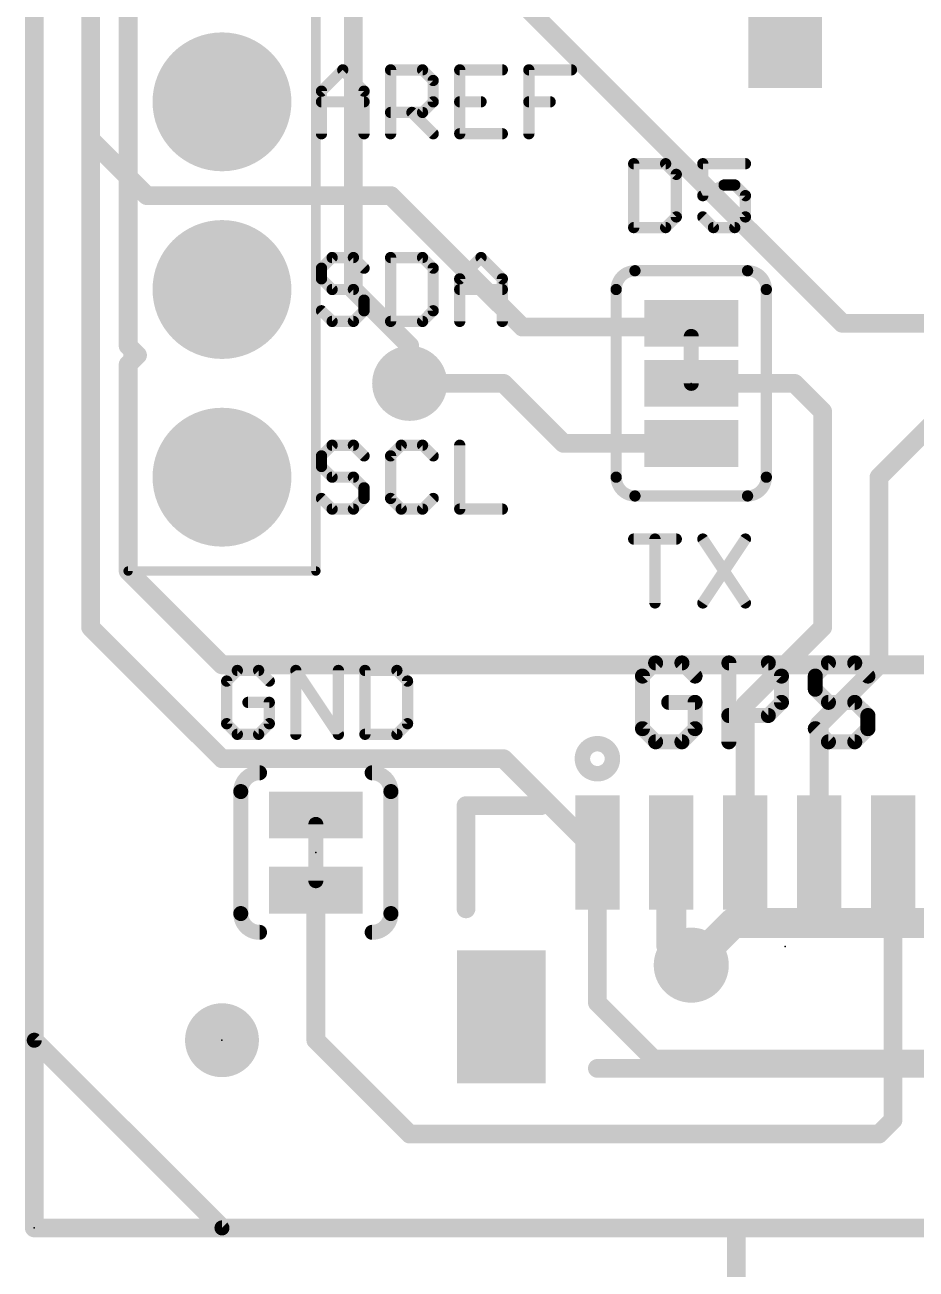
# Model space of a CAD drawing. Extents: x -28 to 79, y -27 to 67.
# Drawn here: x -0.13 to 11.93, y -0.56 to 16.28 of the extents above; entities that cross this region are included whole.
import ezdxf

# ---------------------------------------------------------------- set-up
doc = ezdxf.new("R2010")
doc.units = 0
for name, color, linetype in [('1', 12, 'CONTINUOUS'), ('16', 132, 'CONTINUOUS'), ('17', 110, 'CONTINUOUS'), ('18', 110, 'CONTINUOUS'), ('20', 53, 'CONTINUOUS'), ('21', 41, 'CONTINUOUS'), ('23', 53, 'CONTINUOUS'), ('51', 53, 'CONTINUOUS')]:
    doc.layers.add(name, color=color, linetype=linetype)

# ---------------------------------------------------------------- blocks, each defined once
blk = doc.blocks.new('RECT')
blk.add_solid([(-0.5, -0.5), (0.5, -0.5), (-0.5, 0.5), (0.5, 0.5)])
blk = doc.blocks.new('PIE')
at = {"const_width": 0.5}
blk.add_lwpolyline([(0, -0.25, 1), (0, 0.25, 1), (0, -0.25)], format="xyb", dxfattribs=at)
blk = doc.blocks.new('ROUNDP')
at = {"const_width": 0.5}
blk.add_lwpolyline([(0, -0.25, 1), (0, 0.25, 1), (0, -0.25)], format="xyb", dxfattribs=at)
blk = doc.blocks.new('ROUNDV')
at = {"const_width": 0.5}
blk.add_lwpolyline([(0, -0.25, 1), (0, 0.25, 1), (0, -0.25)], format="xyb", dxfattribs=at)

msp = doc.modelspace()

# ---------------------------------------------------------------- linework, layer by layer
at = {"layer": '1'}
for points, const_width in [([(0, 0), (0, 59.69)], 0.254), ([(0.762, 14.732), (0.762, 40.132)], 0.254), ([(6.6675, 16.51), (10.9347, 12.2428)], 0.254), ([(0.762, 14.732), (1.524, 13.97)], 0.254), ([(1.524, 13.97), (4.826, 13.97)], 0.254), ([(4.826, 13.97), (6.604, 12.192)], 0.254), ([(6.604, 12.192), (8.8392, 12.192)], 0.254), ([(8.8392, 12.192), (8.89, 12.2428)], 0.254), ([(13.97, 12.2428), (10.9347, 12.2428)], 0.254), ([(8.89, 11.43), (8.89, 12.065)], 0.2032), ([(6.35, 11.43), (5.08, 11.43)], 0.254), ([(7.1628, 10.6172), (6.35, 11.43)], 0.254), ([(8.89, 11.43), (10.287, 11.43)], 0.254), ([(10.287, 11.43), (10.668, 11.049)], 0.254), ([(12.7, 11.43), (11.43, 10.16)], 0.254), ([(10.668, 11.049), (10.668, 8.128)], 0.254), ([(8.89, 10.6172), (7.1628, 10.6172)], 0.254), ([(11.43, 10.16), (11.43, 7.62)], 0.254), ([(9.62, 7.08), (10.668, 8.128)], 0.254), ([(10.795, 6.985), (11.43, 7.62)], 0.254), ([(9.62, 5.08), (9.62, 7.08)], 0.254), ([(10.62, 6.81), (10.795, 6.985)], 0.254), ([(10.62, 5.08), (10.62, 6.81)], 0.254), ([(3.81, 4.699), (3.81, 5.461)], 0.2032), ([(8.62, 3.826), (8.62, 5.08)], 0.4064), ([(7.62, 5.08), (7.62, 3.81)], 0.254), ([(11.62, 5.08), (11.62, 1.46)], 0.254), ([(3.81, 2.54), (3.81, 4.572)], 0.254), ([(8.89, 3.556), (8.62, 3.826)], 0.4064), ([(5.08, 1.27), (3.81, 2.54)], 0.254), ([(11.62, 1.46), (11.43, 1.27)], 0.254), ([(11.43, 1.27), (5.08, 1.27)], 0.254), ([(53.34, 0), (0, 0)], 0.254)]:
    msp.add_lwpolyline(points, dxfattribs=dict(at, const_width=const_width))
for points, const_width in [([(0.8069, 14.7769, 1), (0.7171, 14.6871)], 0.127), ([(0.6985, 14.732, 1), (0.8255, 14.732)], 0.127), ([(1.524, 14.0335, 1), (1.524, 13.9065)], 0.127), ([(1.4791, 13.9251, 1), (1.5689, 14.0149)], 0.127), ([(4.8709, 14.0149, 1), (4.7811, 13.9251)], 0.127), ([(4.826, 13.9065, 1), (4.826, 14.0335)], 0.127), ([(6.604, 12.2555, 1), (6.604, 12.1285)], 0.127), ([(6.5591, 12.1471, 1), (6.6489, 12.2369)], 0.127), ([(8.7943, 12.2369, 1), (8.8841, 12.1471)], 0.127), ([(8.8392, 12.1285, 1), (8.8392, 12.2555)], 0.127), ([(8.9349, 12.1979, 1), (8.8451, 12.2877)], 0.127), ([(10.9347, 12.3063, 1), (10.9347, 12.1793)], 0.127), ([(10.8898, 12.1979, 1), (10.9796, 12.2877)], 0.127), ([(8.9408, 12.065, 1), (8.8392, 12.065)], 0.1016), ([(5.08, 11.4935, 1), (5.08, 11.3665)], 0.127), ([(6.3949, 11.4749, 1), (6.3051, 11.3851)], 0.127), ([(6.35, 11.3665, 1), (6.35, 11.4935)], 0.127), ([(8.89, 11.4935, 1), (8.89, 11.3665)], 0.127), ([(8.8392, 11.43, 1), (8.9408, 11.43)], 0.1016), ([(10.3319, 11.4749, 1), (10.2421, 11.3851)], 0.127), ([(10.287, 11.3665, 1), (10.287, 11.4935)], 0.127), ([(10.7315, 11.049, 1), (10.6045, 11.049)], 0.127), ([(10.6231, 11.0041, 1), (10.7129, 11.0939)], 0.127), ([(7.1628, 10.6807, 1), (7.1628, 10.5537)], 0.127), ([(7.1179, 10.5723, 1), (7.2077, 10.6621)], 0.127), ([(8.89, 10.5537, 1), (8.89, 10.6807)], 0.127), ([(11.4935, 10.16, 1), (11.3665, 10.16)], 0.127), ([(11.3851, 10.2049, 1), (11.4749, 10.1151)], 0.127), ([(10.7129, 8.0831, 1), (10.6231, 8.1729)], 0.127), ([(10.6045, 8.128, 1), (10.7315, 8.128)], 0.127), ([(11.4749, 7.5751, 1), (11.3851, 7.6649)], 0.127), ([(11.3665, 7.62, 1), (11.4935, 7.62)], 0.127), ([(9.6835, 7.08, 1), (9.5565, 7.08)], 0.127), ([(9.5751, 7.1249, 1), (9.6649, 7.0351)], 0.127), ([(10.7501, 7.0299, 1), (10.8399, 6.9401)], 0.127), ([(10.8399, 6.9401, 1), (10.7501, 7.0299)], 0.127), ([(10.6835, 6.81, 1), (10.5565, 6.81)], 0.127), ([(10.5751, 6.8549, 1), (10.6649, 6.7651)], 0.127), ([(3.8608, 5.461, 1), (3.7592, 5.461)], 0.1016), ([(8.7216, 5.08, 1), (8.5184, 5.08)], 0.2032), ([(7.6835, 5.08, 1), (7.5565, 5.08)], 0.127), ([(9.5565, 5.08, 1), (9.6835, 5.08)], 0.127), ([(10.5565, 5.08, 1), (10.6835, 5.08)], 0.127), ([(11.6835, 5.08, 1), (11.5565, 5.08)], 0.127), ([(3.7592, 4.699, 1), (3.8608, 4.699)], 0.1016), ([(3.8735, 4.572, 1), (3.7465, 4.572)], 0.127), ([(7.5565, 3.81, 1), (7.6835, 3.81)], 0.127), ([(8.5184, 3.826, 1), (8.7216, 3.826)], 0.2032), ([(8.6918, 3.8978, 1), (8.5482, 3.7542)], 0.2032), ([(8.8182, 3.4842, 1), (8.9618, 3.6278)], 0.2032), ([(3.8549, 2.5849, 1), (3.7651, 2.4951)], 0.127), ([(3.7465, 2.54, 1), (3.8735, 2.54)], 0.127), ([(11.5565, 1.46, 1), (11.6835, 1.46)], 0.127), ([(11.6649, 1.4151, 1), (11.5751, 1.5049)], 0.127), ([(5.08, 1.3335, 1), (5.08, 1.2065)], 0.127), ([(5.0351, 1.2251, 1), (5.1249, 1.3149)], 0.127), ([(11.3851, 1.3149, 1), (11.4749, 1.2251)], 0.127), ([(11.43, 1.2065, 1), (11.43, 1.3335)], 0.127), ([(0, 0.0635, 1), (0, -0.0635)], 0.127), ([(-0.0635, 0, 1), (0.0635, 0)], 0.127)]:
    msp.add_lwpolyline(points, format="xyb", dxfattribs=dict(at, const_width=const_width))
at = {"layer": '16'}
for points, const_width in [([(0, 0), (0, 59.69)], 0.254), ([(0.762, 8.128), (0.762, 36.83)], 0.254), ([(1.27, 33.655), (1.27, 11.938)], 0.254), ([(4.318, 12.7), (4.318, 19.05)], 0.254), ([(5.08, 11.938), (4.318, 12.7)], 0.254), ([(1.27, 11.938), (1.397, 11.811)], 0.254), ([(5.08, 11.43), (5.08, 11.938)], 0.254), ([(1.27, 11.684), (1.397, 11.811)], 0.254), ([(1.27, 8.89), (1.27, 11.684)], 0.254), ([(2.54, 7.62), (1.27, 8.89)], 0.254), ([(0.762, 8.128), (2.54, 6.35)], 0.254), ([(2.54, 7.62), (13.716, 7.62)], 0.254), ([(2.54, 6.35), (6.35, 6.35)], 0.254), ([(6.35, 6.35), (7.62, 5.08)], 0.254), ([(7.62, 3.048), (7.62, 5.08)], 0.254), ([(9.4615, 4.1275), (8.89, 3.556)], 0.4064), ([(22.225, 4.1275), (9.4615, 4.1275)], 0.4064), ([(8.382, 2.286), (7.62, 3.048)], 0.254), ([(8.382, 2.286), (36.957, 2.286)], 0.254), ([(53.34, 0), (0, 0)], 0.254)]:
    msp.add_lwpolyline(points, dxfattribs=dict(at, const_width=const_width))
for points, const_width in [([(4.3629, 12.7449, 1), (4.2731, 12.6551)], 0.127), ([(4.2545, 12.7, 1), (4.3815, 12.7)], 0.127), ([(1.3149, 11.9829, 1), (1.2251, 11.8931)], 0.127), ([(1.2065, 11.938, 1), (1.3335, 11.938)], 0.127), ([(5.1435, 11.938, 1), (5.0165, 11.938)], 0.127), ([(5.0351, 11.8931, 1), (5.1249, 11.9829)], 0.127), ([(1.3335, 11.684, 1), (1.2065, 11.684)], 0.127), ([(1.2251, 11.7289, 1), (1.3149, 11.6391)], 0.127), ([(1.4419, 11.7661, 1), (1.3521, 11.8559)], 0.127), ([(1.3521, 11.7661, 1), (1.4419, 11.8559)], 0.127), ([(5.0165, 11.43, 1), (5.1435, 11.43)], 0.127), ([(1.3149, 8.9349, 1), (1.2251, 8.8451)], 0.127), ([(1.2065, 8.89, 1), (1.3335, 8.89)], 0.127), ([(0.8069, 8.1729, 1), (0.7171, 8.0831)], 0.127), ([(0.6985, 8.128, 1), (0.8255, 8.128)], 0.127), ([(2.54, 7.6835, 1), (2.54, 7.5565)], 0.127), ([(2.4951, 7.5751, 1), (2.5849, 7.6649)], 0.127), ([(2.54, 6.4135, 1), (2.54, 6.2865)], 0.127), ([(2.4951, 6.3051, 1), (2.5849, 6.3949)], 0.127), ([(6.3949, 6.3949, 1), (6.3051, 6.3051)], 0.127), ([(6.35, 6.2865, 1), (6.35, 6.4135)], 0.127), ([(7.6835, 5.08, 1), (7.5565, 5.08)], 0.127), ([(7.5751, 5.0351, 1), (7.6649, 5.1249)], 0.127), ([(9.4615, 4.2291, 1), (9.4615, 4.0259)], 0.2032), ([(9.5333, 4.0557, 1), (9.3897, 4.1993)], 0.2032), ([(8.8182, 3.6278, 1), (8.9618, 3.4842)], 0.2032), ([(7.6649, 3.0929, 1), (7.5751, 3.0031)], 0.127), ([(7.5565, 3.048, 1), (7.6835, 3.048)], 0.127), ([(8.382, 2.3495, 1), (8.382, 2.2225)], 0.127), ([(8.3371, 2.2411, 1), (8.4269, 2.3309)], 0.127), ([(0, 0.0635, 1), (0, -0.0635)], 0.127), ([(-0.0635, 0, 1), (0.0635, 0)], 0.127)]:
    msp.add_lwpolyline(points, format="xyb", dxfattribs=dict(at, const_width=const_width))
at = {"layer": '20', "const_width": 0.2032}
for points in [[(0, 2.54), (0, 55.88)], [(2.54, 0), (0, 2.54)], [(50.8, 0), (2.54, 0)]]:
    msp.add_lwpolyline(points, dxfattribs=at)
at = {"layer": '20', "const_width": 0.1016}
for points in [[(0.0359, 2.5759, 1), (-0.0359, 2.5041)], [(-0.0508, 2.54, 1), (0.0508, 2.54)], [(2.54, 0.0508, 1), (2.54, -0.0508)], [(2.5041, -0.0359, 1), (2.5759, 0.0359)]]:
    msp.add_lwpolyline(points, format="xyb", dxfattribs=at)
at = {"layer": '21'}
for points, const_width in [([(3.8862, 15.3844), (4.1743, 15.6725)], 0.1524), ([(4.1743, 15.6725), (4.4624, 15.3844)], 0.1524), ([(4.8217, 14.8082), (4.8217, 15.6725)], 0.1524), ([(4.8217, 15.6725), (5.2539, 15.6725)], 0.1524), ([(5.2539, 15.6725), (5.3979, 15.5285)], 0.1524), ([(6.3335, 15.6725), (5.7572, 15.6725)], 0.1524), ([(5.7572, 15.6725), (5.7572, 14.8082)], 0.1524), ([(6.6928, 14.8082), (6.6928, 15.6725)], 0.1524), ([(6.6928, 15.6725), (7.269, 15.6725)], 0.1524), ([(5.3979, 15.5285), (5.3979, 15.2404)], 0.1524), ([(3.8862, 14.8082), (3.8862, 15.3844)], 0.1524), ([(4.4624, 15.3844), (4.4624, 14.8082)], 0.1524), ([(3.8862, 15.2404), (4.4624, 15.2404)], 0.1524), ([(5.2539, 15.0963), (4.8217, 15.0963)], 0.1524), ([(5.1098, 15.0963), (5.3979, 14.8082)], 0.1524), ([(5.3979, 15.2404), (5.2539, 15.0963)], 0.1524), ([(5.7572, 15.2404), (6.0454, 15.2404)], 0.1524), ([(6.6928, 15.2404), (6.9809, 15.2404)], 0.1524), ([(5.7572, 14.8082), (6.3335, 14.8082)], 0.1524), ([(8.1112, 14.4025), (8.1112, 13.5382)], 0.1524), ([(8.5433, 14.4025), (8.1112, 14.4025)], 0.1524), ([(8.6874, 14.2585), (8.5433, 14.4025)], 0.1524), ([(8.6874, 13.6823), (8.6874, 14.2585)], 0.1524), ([(9.6229, 14.4025), (9.0467, 14.4025)], 0.1524), ([(9.0467, 14.4025), (9.0467, 13.9704)], 0.1524), ([(9.0467, 13.9704), (9.3348, 14.1144)], 0.1524), ([(9.3348, 14.1144), (9.4789, 14.1144)], 0.1524), ([(9.4789, 14.1144), (9.6229, 13.9704)], 0.1524), ([(9.6229, 13.9704), (9.6229, 13.6823)], 0.1524), ([(8.5433, 13.5382), (8.6874, 13.6823)], 0.1524), ([(9.1907, 13.5382), (9.0467, 13.6823)], 0.1524), ([(9.6229, 13.6823), (9.4789, 13.5382)], 0.1524), ([(8.1112, 13.5382), (8.5433, 13.5382)], 0.1524), ([(9.4789, 13.5382), (9.1907, 13.5382)], 0.1524), ([(4.0303, 13.1325), (3.8862, 12.9885)], 0.1524), ([(4.3184, 13.1325), (4.0303, 13.1325)], 0.1524), ([(4.4624, 12.9885), (4.3184, 13.1325)], 0.1524), ([(4.8217, 13.1325), (4.8217, 12.2682)], 0.1524), ([(5.2539, 13.1325), (4.8217, 13.1325)], 0.1524), ([(5.3979, 12.9885), (5.2539, 13.1325)], 0.1524), ([(5.7572, 12.8444), (6.0454, 13.1325)], 0.1524), ([(6.0454, 13.1325), (6.3335, 12.8444)], 0.1524), ([(3.8862, 12.9885), (3.8862, 12.8444)], 0.1524), ([(5.3979, 12.4123), (5.3979, 12.9885)], 0.1524), ([(9.652, 12.954), (8.128, 12.954)], 0.1524), ([(3.8862, 12.8444), (4.0303, 12.7004)], 0.1524), ([(5.7572, 12.2682), (5.7572, 12.8444)], 0.1524), ([(6.3335, 12.8444), (6.3335, 12.2682)], 0.1524), ([(4.0303, 12.7004), (4.3184, 12.7004)], 0.1524), ([(4.3184, 12.7004), (4.4624, 12.5563)], 0.1524), ([(4.4624, 12.5563), (4.4624, 12.4123)], 0.1524), ([(5.7572, 12.7004), (6.3335, 12.7004)], 0.1524), ([(7.874, 10.16), (7.874, 12.7)], 0.1524), ([(9.906, 12.7), (9.906, 10.16)], 0.1524), ([(4.0303, 12.2682), (3.8862, 12.4123)], 0.1524), ([(4.4624, 12.4123), (4.3184, 12.2682)], 0.1524), ([(5.2539, 12.2682), (5.3979, 12.4123)], 0.1524), ([(4.3184, 12.2682), (4.0303, 12.2682)], 0.1524), ([(4.8217, 12.2682), (5.2539, 12.2682)], 0.1524), ([(4.0303, 10.5925), (3.8862, 10.4485)], 0.1524), ([(4.3184, 10.5925), (4.0303, 10.5925)], 0.1524), ([(4.4624, 10.4485), (4.3184, 10.5925)], 0.1524), ([(4.9658, 10.5925), (4.8217, 10.4485)], 0.1524), ([(5.2539, 10.5925), (4.9658, 10.5925)], 0.1524), ([(5.3979, 10.4485), (5.2539, 10.5925)], 0.1524), ([(5.7572, 10.5925), (5.7572, 9.7282)], 0.1524), ([(3.8862, 10.4485), (3.8862, 10.3044)], 0.1524), ([(4.8217, 10.4485), (4.8217, 9.8723)], 0.1524), ([(3.8862, 10.3044), (4.0303, 10.1604)], 0.1524), ([(4.0303, 10.1604), (4.3184, 10.1604)], 0.1524), ([(4.3184, 10.1604), (4.4624, 10.0163)], 0.1524), ([(4.0303, 9.7282), (3.8862, 9.8723)], 0.1524), ([(4.4624, 9.8723), (4.3184, 9.7282)], 0.1524), ([(4.4624, 10.0163), (4.4624, 9.8723)], 0.1524), ([(4.8217, 9.8723), (4.9658, 9.7282)], 0.1524), ([(5.2539, 9.7282), (5.3979, 9.8723)], 0.1524), ([(9.652, 9.906), (8.128, 9.906)], 0.1524), ([(4.3184, 9.7282), (4.0303, 9.7282)], 0.1524), ([(4.9658, 9.7282), (5.2539, 9.7282)], 0.1524), ([(5.7572, 9.7282), (6.3335, 9.7282)], 0.1524), ([(8.1112, 9.3225), (8.6874, 9.3225)], 0.1524), ([(8.3993, 8.4582), (8.3993, 9.3225)], 0.1524), ([(9.0467, 9.3225), (9.6229, 8.4582)], 0.1524), ([(9.6229, 9.3225), (9.0467, 8.4582)], 0.1524), ([(8.4076, 7.6463), (8.2296, 7.4684)], 0.2032), ([(8.7635, 7.6463), (8.4076, 7.6463)], 0.2032), ([(8.9414, 7.4684), (8.7635, 7.6463)], 0.2032), ([(9.399, 6.5786), (9.399, 7.6463)], 0.2032), ([(9.399, 7.6463), (9.9329, 7.6463)], 0.2032), ([(9.9329, 7.6463), (10.1108, 7.4684)], 0.2032), ([(10.7463, 7.6463), (10.5684, 7.4684)], 0.2032), ([(11.1022, 7.6463), (10.7463, 7.6463)], 0.2032), ([(11.2802, 7.4684), (11.1022, 7.6463)], 0.2032), ([(2.7477, 7.5445), (2.6036, 7.4005)], 0.1524), ([(3.0358, 7.5445), (2.7477, 7.5445)], 0.1524), ([(3.1799, 7.4005), (3.0358, 7.5445)], 0.1524), ([(3.5392, 6.6802), (3.5392, 7.5445)], 0.1524), ([(3.5392, 7.5445), (4.1154, 6.6802)], 0.1524), ([(4.1154, 6.6802), (4.1154, 7.5445)], 0.1524), ([(4.4747, 7.5445), (4.4747, 6.6802)], 0.1524), ([(4.9069, 7.5445), (4.4747, 7.5445)], 0.1524), ([(5.0509, 7.4005), (4.9069, 7.5445)], 0.1524), ([(2.6036, 7.4005), (2.6036, 6.8243)], 0.1524), ([(5.0509, 6.8243), (5.0509, 7.4005)], 0.1524), ([(8.2296, 7.4684), (8.2296, 6.7566)], 0.2032), ([(10.1108, 7.4684), (10.1108, 7.1125)], 0.2032), ([(10.5684, 7.4684), (10.5684, 7.2904)], 0.2032), ([(10.5684, 7.2904), (10.7463, 7.1125)], 0.2032), ([(3.1799, 7.1124), (2.8918, 7.1124)], 0.1524), ([(3.1799, 6.8243), (3.1799, 7.1124)], 0.1524), ([(8.9414, 7.1125), (8.5855, 7.1125)], 0.2032), ([(8.9414, 6.7566), (8.9414, 7.1125)], 0.2032), ([(10.1108, 7.1125), (9.9329, 6.9345)], 0.2032), ([(10.7463, 7.1125), (11.1022, 7.1125)], 0.2032), ([(11.1022, 7.1125), (11.2802, 6.9345)], 0.2032), ([(9.9329, 6.9345), (9.399, 6.9345)], 0.2032), ([(11.2802, 6.9345), (11.2802, 6.7566)], 0.2032), ([(2.6036, 6.8243), (2.7477, 6.6802)], 0.1524), ([(2.7477, 6.6802), (3.0358, 6.6802)], 0.1524), ([(3.0358, 6.6802), (3.1799, 6.8243)], 0.1524), ([(4.4747, 6.6802), (4.9069, 6.6802)], 0.1524), ([(4.9069, 6.6802), (5.0509, 6.8243)], 0.1524), ([(8.2296, 6.7566), (8.4076, 6.5786)], 0.2032), ([(8.7635, 6.5786), (8.9414, 6.7566)], 0.2032), ([(10.7463, 6.5786), (10.5684, 6.7566)], 0.2032), ([(11.2802, 6.7566), (11.1022, 6.5786)], 0.2032), ([(8.4076, 6.5786), (8.7635, 6.5786)], 0.2032), ([(11.1022, 6.5786), (10.7463, 6.5786)], 0.2032), ([(2.794, 4.2545), (2.794, 5.9055)], 0.2032), ([(4.826, 5.9055), (4.826, 4.2545)], 0.2032), ([(5.842, 4.318), (5.842, 5.715)], 0.254), ([(5.842, 5.715), (6.858, 5.715)], 0.254), ([(7.62, 2.159), (12.7, 2.159)], 0.254)]:
    msp.add_lwpolyline(points, dxfattribs=dict(at, const_width=const_width))
for points, const_width in [([(4.2013, 15.6995, 1), (4.1474, 15.6456)], 0.0762), ([(4.2013, 15.6456, 1), (4.1474, 15.6995)], 0.0762), ([(4.8598, 15.6725, 1), (4.7836, 15.6725)], 0.0762), ([(4.8217, 15.7106, 1), (4.8217, 15.6344)], 0.0762), ([(5.2808, 15.6995, 1), (5.2269, 15.6456)], 0.0762), ([(5.2539, 15.6344, 1), (5.2539, 15.7106)], 0.0762), ([(5.7572, 15.7106, 1), (5.7572, 15.6344)], 0.0762), ([(5.7953, 15.6725, 1), (5.7191, 15.6725)], 0.0762), ([(6.3335, 15.6344, 1), (6.3335, 15.7106)], 0.0762), ([(6.7309, 15.6725, 1), (6.6547, 15.6725)], 0.0762), ([(6.6928, 15.7106, 1), (6.6928, 15.6344)], 0.0762), ([(7.269, 15.6344, 1), (7.269, 15.7106)], 0.0762), ([(5.436, 15.5285, 1), (5.3598, 15.5285)], 0.0762), ([(5.371, 15.5015, 1), (5.4249, 15.5554)], 0.0762), ([(3.9243, 15.3844, 1), (3.8481, 15.3844)], 0.0762), ([(3.8593, 15.4114, 1), (3.9131, 15.3575)], 0.0762), ([(4.5005, 15.3844, 1), (4.4243, 15.3844)], 0.0762), ([(4.4355, 15.3575, 1), (4.4894, 15.4114)], 0.0762), ([(3.8862, 15.2785, 1), (3.8862, 15.2023)], 0.0762), ([(4.4624, 15.2023, 1), (4.4624, 15.2785)], 0.0762), ([(4.8217, 15.1344, 1), (4.8217, 15.0582)], 0.0762), ([(5.1368, 15.1233, 1), (5.0829, 15.0694)], 0.0762), ([(5.2269, 15.1233, 1), (5.2808, 15.0694)], 0.0762), ([(5.2539, 15.0582, 1), (5.2539, 15.1344)], 0.0762), ([(5.3598, 15.2404, 1), (5.436, 15.2404)], 0.0762), ([(5.4249, 15.2134, 1), (5.371, 15.2673)], 0.0762), ([(5.7572, 15.2785, 1), (5.7572, 15.2023)], 0.0762), ([(6.0454, 15.2023, 1), (6.0454, 15.2785)], 0.0762), ([(6.6928, 15.2785, 1), (6.6928, 15.2023)], 0.0762), ([(6.9809, 15.2023, 1), (6.9809, 15.2785)], 0.0762), ([(3.8481, 14.8082, 1), (3.9243, 14.8082)], 0.0762), ([(4.4243, 14.8082, 1), (4.5005, 14.8082)], 0.0762), ([(4.7836, 14.8082, 1), (4.8598, 14.8082)], 0.0762), ([(5.371, 14.7813, 1), (5.4249, 14.8351)], 0.0762), ([(5.7572, 14.8463, 1), (5.7572, 14.7701)], 0.0762), ([(5.7191, 14.8082, 1), (5.7953, 14.8082)], 0.0762), ([(6.3335, 14.7701, 1), (6.3335, 14.8463)], 0.0762), ([(6.6547, 14.8082, 1), (6.7309, 14.8082)], 0.0762), ([(8.1493, 14.4025, 1), (8.0731, 14.4025)], 0.0762), ([(8.1112, 14.4406, 1), (8.1112, 14.3644)], 0.0762), ([(8.5703, 14.4295, 1), (8.5164, 14.3756)], 0.0762), ([(8.5433, 14.3644, 1), (8.5433, 14.4406)], 0.0762), ([(8.7255, 14.2585, 1), (8.6493, 14.2585)], 0.0762), ([(8.6604, 14.2315, 1), (8.7143, 14.2854)], 0.0762), ([(9.0467, 14.4406, 1), (9.0467, 14.3644)], 0.0762), ([(9.0848, 14.4025, 1), (9.0086, 14.4025)], 0.0762), ([(9.6229, 14.3644, 1), (9.6229, 14.4406)], 0.0762), ([(9.3348, 14.1525, 1), (9.3348, 14.0763)], 0.0762), ([(9.3518, 14.0803, 1), (9.3178, 14.1485)], 0.0762), ([(9.5058, 14.1414, 1), (9.4519, 14.0875)], 0.0762), ([(9.4789, 14.0763, 1), (9.4789, 14.1525)], 0.0762), ([(9.0296, 14.0044, 1), (9.0637, 13.9363)], 0.0762), ([(9.0086, 13.9704, 1), (9.0848, 13.9704)], 0.0762), ([(9.661, 13.9704, 1), (9.5848, 13.9704)], 0.0762), ([(9.596, 13.9434, 1), (9.6498, 13.9973)], 0.0762), ([(8.6493, 13.6823, 1), (8.7255, 13.6823)], 0.0762), ([(8.7143, 13.6553, 1), (8.6604, 13.7092)], 0.0762), ([(9.0736, 13.7092, 1), (9.0197, 13.6553)], 0.0762), ([(9.5848, 13.6823, 1), (9.661, 13.6823)], 0.0762), ([(9.6498, 13.6553, 1), (9.596, 13.7092)], 0.0762), ([(8.1112, 13.5763, 1), (8.1112, 13.5001)], 0.0762), ([(8.0731, 13.5382, 1), (8.1493, 13.5382)], 0.0762), ([(8.5164, 13.5651, 1), (8.5703, 13.5113)], 0.0762), ([(8.5433, 13.5001, 1), (8.5433, 13.5763)], 0.0762), ([(9.1907, 13.5763, 1), (9.1907, 13.5001)], 0.0762), ([(9.1638, 13.5113, 1), (9.2177, 13.5651)], 0.0762), ([(9.4519, 13.5651, 1), (9.5058, 13.5113)], 0.0762), ([(9.4789, 13.5001, 1), (9.4789, 13.5763)], 0.0762), ([(4.0303, 13.1706, 1), (4.0303, 13.0944)], 0.0762), ([(4.0572, 13.1056, 1), (4.0033, 13.1595)], 0.0762), ([(4.3453, 13.1595, 1), (4.2914, 13.1056)], 0.0762), ([(4.3184, 13.0944, 1), (4.3184, 13.1706)], 0.0762), ([(4.8598, 13.1325, 1), (4.7836, 13.1325)], 0.0762), ([(4.8217, 13.1706, 1), (4.8217, 13.0944)], 0.0762), ([(5.2808, 13.1595, 1), (5.2269, 13.1056)], 0.0762), ([(5.2539, 13.0944, 1), (5.2539, 13.1706)], 0.0762), ([(6.0723, 13.1595, 1), (6.0184, 13.1056)], 0.0762), ([(6.0723, 13.1056, 1), (6.0184, 13.1595)], 0.0762), ([(3.9243, 12.9885, 1), (3.8481, 12.9885)], 0.0762), ([(3.8593, 13.0154, 1), (3.9131, 12.9615)], 0.0762), ([(4.4355, 12.9615, 1), (4.4894, 13.0154)], 0.0762), ([(5.436, 12.9885, 1), (5.3598, 12.9885)], 0.0762), ([(5.371, 12.9615, 1), (5.4249, 13.0154)], 0.0762), ([(8.128, 12.954, 0.4142), (7.874, 12.7)], 0.1524), ([(8.128, 12.9921, 1), (8.128, 12.9159)], 0.0762), ([(8.128, 12.9159, 1), (8.128, 12.9921)], 0.0762), ([(9.906, 12.7, 0.4142), (9.652, 12.954)], 0.1524), ([(9.652, 12.9921, 1), (9.652, 12.9159)], 0.0762), ([(9.652, 12.9159, 1), (9.652, 12.9921)], 0.0762), ([(3.9131, 12.8714, 1), (3.8593, 12.8175)], 0.0762), ([(3.8481, 12.8444, 1), (3.9243, 12.8444)], 0.0762), ([(5.7953, 12.8444, 1), (5.7191, 12.8444)], 0.0762), ([(5.7303, 12.8714, 1), (5.7842, 12.8175)], 0.0762), ([(6.3716, 12.8444, 1), (6.2954, 12.8444)], 0.0762), ([(6.3065, 12.8175, 1), (6.3604, 12.8714)], 0.0762), ([(4.0303, 12.7385, 1), (4.0303, 12.6623)], 0.0762), ([(4.0033, 12.6734, 1), (4.0572, 12.7273)], 0.0762), ([(4.3453, 12.7273, 1), (4.2914, 12.6734)], 0.0762), ([(4.3184, 12.6623, 1), (4.3184, 12.7385)], 0.0762), ([(4.5005, 12.5563, 1), (4.4243, 12.5563)], 0.0762), ([(5.7572, 12.7385, 1), (5.7572, 12.6623)], 0.0762), ([(6.3335, 12.6623, 1), (6.3335, 12.7385)], 0.0762), ([(7.9121, 12.7, 1), (7.8359, 12.7)], 0.0762), ([(7.8359, 12.7, 1), (7.9121, 12.7)], 0.0762), ([(9.9441, 12.7, 1), (9.8679, 12.7)], 0.0762), ([(9.8679, 12.7, 1), (9.9441, 12.7)], 0.0762), ([(3.9131, 12.4392, 1), (3.8593, 12.3853)], 0.0762), ([(4.4355, 12.5294, 1), (4.4894, 12.5833)], 0.0762), ([(4.4894, 12.3853, 1), (4.4355, 12.4392)], 0.0762), ([(5.4249, 12.3853, 1), (5.371, 12.4392)], 0.0762), ([(4.0303, 12.3063, 1), (4.0303, 12.2301)], 0.0762), ([(4.0033, 12.2413, 1), (4.0572, 12.2951)], 0.0762), ([(4.2914, 12.2951, 1), (4.3453, 12.2413)], 0.0762), ([(4.3184, 12.2301, 1), (4.3184, 12.3063)], 0.0762), ([(4.4243, 12.4123, 1), (4.5005, 12.4123)], 0.0762), ([(4.8217, 12.3063, 1), (4.8217, 12.2301)], 0.0762), ([(4.7836, 12.2682, 1), (4.8598, 12.2682)], 0.0762), ([(5.2269, 12.2951, 1), (5.2808, 12.2413)], 0.0762), ([(5.2539, 12.2301, 1), (5.2539, 12.3063)], 0.0762), ([(5.3598, 12.4123, 1), (5.436, 12.4123)], 0.0762), ([(5.7191, 12.2682, 1), (5.7953, 12.2682)], 0.0762), ([(6.2954, 12.2682, 1), (6.3716, 12.2682)], 0.0762), ([(4.0303, 10.6306, 1), (4.0303, 10.5544)], 0.0762), ([(4.0572, 10.5656, 1), (4.0033, 10.6195)], 0.0762), ([(4.3453, 10.6195, 1), (4.2914, 10.5656)], 0.0762), ([(4.3184, 10.5544, 1), (4.3184, 10.6306)], 0.0762), ([(4.9658, 10.6306, 1), (4.9658, 10.5544)], 0.0762), ([(4.9927, 10.5656, 1), (4.9388, 10.6195)], 0.0762), ([(5.2808, 10.6195, 1), (5.2269, 10.5656)], 0.0762), ([(5.2539, 10.5544, 1), (5.2539, 10.6306)], 0.0762), ([(5.7953, 10.5925, 1), (5.7191, 10.5925)], 0.0762), ([(3.9243, 10.4485, 1), (3.8481, 10.4485)], 0.0762), ([(3.8593, 10.4754, 1), (3.9131, 10.4215)], 0.0762), ([(4.4355, 10.4215, 1), (4.4894, 10.4754)], 0.0762), ([(4.8598, 10.4485, 1), (4.7836, 10.4485)], 0.0762), ([(4.7948, 10.4754, 1), (4.8487, 10.4215)], 0.0762), ([(5.371, 10.4215, 1), (5.4249, 10.4754)], 0.0762), ([(3.9131, 10.3314, 1), (3.8593, 10.2775)], 0.0762), ([(3.8481, 10.3044, 1), (3.9243, 10.3044)], 0.0762), ([(4.0303, 10.1985, 1), (4.0303, 10.1223)], 0.0762), ([(4.0033, 10.1334, 1), (4.0572, 10.1873)], 0.0762), ([(4.3453, 10.1873, 1), (4.2914, 10.1334)], 0.0762), ([(4.3184, 10.1223, 1), (4.3184, 10.1985)], 0.0762), ([(7.874, 10.16, 0.4142), (8.128, 9.906)], 0.1524), ([(7.9121, 10.16, 1), (7.8359, 10.16)], 0.0762), ([(7.8359, 10.16, 1), (7.9121, 10.16)], 0.0762), ([(9.652, 9.906, 0.4142), (9.906, 10.16)], 0.1524), ([(9.9441, 10.16, 1), (9.8679, 10.16)], 0.0762), ([(9.8679, 10.16, 1), (9.9441, 10.16)], 0.0762), ([(3.9131, 9.8992, 1), (3.8593, 9.8453)], 0.0762), ([(4.5005, 10.0163, 1), (4.4243, 10.0163)], 0.0762), ([(4.4355, 9.9894, 1), (4.4894, 10.0433)], 0.0762), ([(4.4894, 9.8453, 1), (4.4355, 9.8992)], 0.0762), ([(4.8487, 9.8992, 1), (4.7948, 9.8453)], 0.0762), ([(5.4249, 9.8453, 1), (5.371, 9.8992)], 0.0762), ([(8.128, 9.9441, 1), (8.128, 9.8679)], 0.0762), ([(8.128, 9.8679, 1), (8.128, 9.9441)], 0.0762), ([(9.652, 9.9441, 1), (9.652, 9.8679)], 0.0762), ([(9.652, 9.8679, 1), (9.652, 9.9441)], 0.0762), ([(4.0303, 9.7663, 1), (4.0303, 9.6901)], 0.0762), ([(4.0033, 9.7013, 1), (4.0572, 9.7551)], 0.0762), ([(4.2914, 9.7551, 1), (4.3453, 9.7013)], 0.0762), ([(4.3184, 9.6901, 1), (4.3184, 9.7663)], 0.0762), ([(4.4243, 9.8723, 1), (4.5005, 9.8723)], 0.0762), ([(4.7836, 9.8723, 1), (4.8598, 9.8723)], 0.0762), ([(4.9658, 9.7663, 1), (4.9658, 9.6901)], 0.0762), ([(4.9388, 9.7013, 1), (4.9927, 9.7551)], 0.0762), ([(5.2269, 9.7551, 1), (5.2808, 9.7013)], 0.0762), ([(5.2539, 9.6901, 1), (5.2539, 9.7663)], 0.0762), ([(5.7572, 9.7663, 1), (5.7572, 9.6901)], 0.0762), ([(6.3335, 9.6901, 1), (6.3335, 9.7663)], 0.0762), ([(5.7191, 9.7282, 1), (5.7953, 9.7282)], 0.0762), ([(8.1112, 9.3606, 1), (8.1112, 9.2844)], 0.0762), ([(8.4374, 9.3225, 1), (8.3612, 9.3225)], 0.0762), ([(8.6874, 9.2844, 1), (8.6874, 9.3606)], 0.0762), ([(9.0784, 9.3437, 1), (9.015, 9.3014)], 0.0762), ([(9.6546, 9.3014, 1), (9.5912, 9.3437)], 0.0762), ([(8.3612, 8.4582, 1), (8.4374, 8.4582)], 0.0762), ([(9.015, 8.4793, 1), (9.0784, 8.4371)], 0.0762), ([(9.5912, 8.4371, 1), (9.6546, 8.4793)], 0.0762), ([(8.4076, 7.6971, 1), (8.4076, 7.5955)], 0.1016), ([(8.4435, 7.6104, 1), (8.3716, 7.6822)], 0.1016), ([(8.7994, 7.6822, 1), (8.7275, 7.6104)], 0.1016), ([(8.7635, 7.5955, 1), (8.7635, 7.6971)], 0.1016), ([(9.4498, 7.6463, 1), (9.3482, 7.6463)], 0.1016), ([(9.399, 7.6971, 1), (9.399, 7.5955)], 0.1016), ([(9.9688, 7.6822, 1), (9.8969, 7.6104)], 0.1016), ([(9.9329, 7.5955, 1), (9.9329, 7.6971)], 0.1016), ([(10.7463, 7.6971, 1), (10.7463, 7.5955)], 0.1016), ([(10.7823, 7.6104, 1), (10.7104, 7.6822)], 0.1016), ([(11.1382, 7.6822, 1), (11.0663, 7.6104)], 0.1016), ([(11.1022, 7.5955, 1), (11.1022, 7.6971)], 0.1016), ([(2.7477, 7.5826, 1), (2.7477, 7.5064)], 0.0762), ([(2.7746, 7.5176, 1), (2.7208, 7.5715)], 0.0762), ([(3.0628, 7.5715, 1), (3.0089, 7.5176)], 0.0762), ([(3.0358, 7.5064, 1), (3.0358, 7.5826)], 0.0762), ([(3.5709, 7.5657, 1), (3.5075, 7.5234)], 0.0762), ([(3.5773, 7.5445, 1), (3.5011, 7.5445)], 0.0762), ([(4.1535, 7.5445, 1), (4.0773, 7.5445)], 0.0762), ([(4.5128, 7.5445, 1), (4.4366, 7.5445)], 0.0762), ([(4.4747, 7.5826, 1), (4.4747, 7.5064)], 0.0762), ([(4.9338, 7.5715, 1), (4.8799, 7.5176)], 0.0762), ([(4.9069, 7.5064, 1), (4.9069, 7.5826)], 0.0762), ([(2.6417, 7.4005, 1), (2.5655, 7.4005)], 0.0762), ([(2.5767, 7.4274, 1), (2.6306, 7.3735)], 0.0762), ([(3.1529, 7.3735, 1), (3.2068, 7.4274)], 0.0762), ([(5.089, 7.4005, 1), (5.0128, 7.4005)], 0.0762), ([(5.024, 7.3735, 1), (5.0778, 7.4274)], 0.0762), ([(8.2804, 7.4684, 1), (8.1788, 7.4684)], 0.1016), ([(8.1937, 7.5043, 1), (8.2655, 7.4324)], 0.1016), ([(8.9055, 7.4324, 1), (8.9773, 7.5043)], 0.1016), ([(10.1616, 7.4684, 1), (10.06, 7.4684)], 0.1016), ([(10.0749, 7.4324, 1), (10.1467, 7.5043)], 0.1016), ([(10.6192, 7.4684, 1), (10.5176, 7.4684)], 0.1016), ([(10.5325, 7.5043, 1), (10.6043, 7.4324)], 0.1016), ([(11.2443, 7.4324, 1), (11.3161, 7.5043)], 0.1016), ([(10.6043, 7.3263, 1), (10.5325, 7.2545)], 0.1016), ([(10.5176, 7.2904, 1), (10.6192, 7.2904)], 0.1016), ([(2.8918, 7.1505, 1), (2.8918, 7.0743)], 0.0762), ([(3.218, 7.1124, 1), (3.1418, 7.1124)], 0.0762), ([(3.1799, 7.0743, 1), (3.1799, 7.1505)], 0.0762), ([(8.5855, 7.1633, 1), (8.5855, 7.0617)], 0.1016), ([(8.9922, 7.1125, 1), (8.8906, 7.1125)], 0.1016), ([(8.9414, 7.0617, 1), (8.9414, 7.1633)], 0.1016), ([(10.06, 7.1125, 1), (10.1616, 7.1125)], 0.1016), ([(10.1467, 7.0765, 1), (10.0749, 7.1484)], 0.1016), ([(10.7463, 7.1633, 1), (10.7463, 7.0617)], 0.1016), ([(10.7104, 7.0765, 1), (10.7823, 7.1484)], 0.1016), ([(11.1382, 7.1484, 1), (11.0663, 7.0765)], 0.1016), ([(11.1022, 7.0617, 1), (11.1022, 7.1633)], 0.1016), ([(9.399, 6.9853, 1), (9.399, 6.8837)], 0.1016), ([(9.8969, 6.9704, 1), (9.9688, 6.8986)], 0.1016), ([(9.9329, 6.8837, 1), (9.9329, 6.9853)], 0.1016), ([(11.331, 6.9345, 1), (11.2294, 6.9345)], 0.1016), ([(11.2443, 6.8986, 1), (11.3161, 6.9704)], 0.1016), ([(2.6306, 6.8512, 1), (2.5767, 6.7973)], 0.0762), ([(2.5655, 6.8243, 1), (2.6417, 6.8243)], 0.0762), ([(2.7477, 6.7183, 1), (2.7477, 6.6421)], 0.0762), ([(2.7208, 6.6533, 1), (2.7746, 6.7071)], 0.0762), ([(3.0089, 6.7071, 1), (3.0628, 6.6533)], 0.0762), ([(3.0358, 6.6421, 1), (3.0358, 6.7183)], 0.0762), ([(3.1418, 6.8243, 1), (3.218, 6.8243)], 0.0762), ([(3.2068, 6.7973, 1), (3.1529, 6.8512)], 0.0762), ([(4.0837, 6.6591, 1), (4.1471, 6.7013)], 0.0762), ([(4.4747, 6.7183, 1), (4.4747, 6.6421)], 0.0762), ([(4.8799, 6.7071, 1), (4.9338, 6.6533)], 0.0762), ([(4.9069, 6.6421, 1), (4.9069, 6.7183)], 0.0762), ([(5.0128, 6.8243, 1), (5.089, 6.8243)], 0.0762), ([(5.0778, 6.7973, 1), (5.024, 6.8512)], 0.0762), ([(8.2655, 6.7925, 1), (8.1937, 6.7206)], 0.1016), ([(8.1788, 6.7566, 1), (8.2804, 6.7566)], 0.1016), ([(8.8906, 6.7566, 1), (8.9922, 6.7566)], 0.1016), ([(8.9773, 6.7206, 1), (8.9055, 6.7925)], 0.1016), ([(10.6043, 6.7925, 1), (10.5325, 6.7206)], 0.1016), ([(11.2294, 6.7566, 1), (11.331, 6.7566)], 0.1016), ([(11.3161, 6.7206, 1), (11.2443, 6.7925)], 0.1016), ([(3.5011, 6.6802, 1), (3.5773, 6.6802)], 0.0762), ([(4.0773, 6.6802, 1), (4.1535, 6.6802)], 0.0762), ([(4.4366, 6.6802, 1), (4.5128, 6.6802)], 0.0762), ([(7.62, 6.2453, 1), (7.62, 6.4547, 1), (7.62, 6.2453)], 0.4064), ([(8.4076, 6.6294, 1), (8.4076, 6.5278)], 0.1016), ([(8.3716, 6.5427, 1), (8.4435, 6.6145)], 0.1016), ([(8.7275, 6.6145, 1), (8.7994, 6.5427)], 0.1016), ([(8.7635, 6.5278, 1), (8.7635, 6.6294)], 0.1016), ([(9.3482, 6.5786, 1), (9.4498, 6.5786)], 0.1016), ([(10.7463, 6.6294, 1), (10.7463, 6.5278)], 0.1016), ([(10.7104, 6.5427, 1), (10.7823, 6.6145)], 0.1016), ([(11.0663, 6.6145, 1), (11.1382, 6.5427)], 0.1016), ([(11.1022, 6.5278, 1), (11.1022, 6.6294)], 0.1016), ([(3.048, 6.1595, 0.4142), (2.794, 5.9055)], 0.2032), ([(3.048, 6.1087, 1), (3.048, 6.2103)], 0.1016), ([(4.826, 5.9055, 0.4142), (4.572, 6.1595)], 0.2032), ([(4.572, 6.2103, 1), (4.572, 6.1087)], 0.1016), ([(2.8448, 5.9055, 1), (2.7432, 5.9055)], 0.1016), ([(2.7432, 5.9055, 1), (2.8448, 5.9055)], 0.1016), ([(4.8768, 5.9055, 1), (4.7752, 5.9055)], 0.1016), ([(4.7752, 5.9055, 1), (4.8768, 5.9055)], 0.1016), ([(5.9055, 5.715, 1), (5.7785, 5.715)], 0.127), ([(5.842, 5.7785, 1), (5.842, 5.6515)], 0.127), ([(6.858, 5.6515, 1), (6.858, 5.7785)], 0.127), ([(5.7785, 4.318, 1), (5.9055, 4.318)], 0.127), ([(2.794, 4.2545, 0.4142), (3.048, 4.0005)], 0.2032), ([(2.8448, 4.2545, 1), (2.7432, 4.2545)], 0.1016), ([(2.7432, 4.2545, 1), (2.8448, 4.2545)], 0.1016), ([(4.572, 4.0005, 0.4142), (4.826, 4.2545)], 0.2032), ([(4.8768, 4.2545, 1), (4.7752, 4.2545)], 0.1016), ([(4.7752, 4.2545, 1), (4.8768, 4.2545)], 0.1016), ([(3.048, 3.9497, 1), (3.048, 4.0513)], 0.1016), ([(4.572, 4.0513, 1), (4.572, 3.9497)], 0.1016), ([(7.62, 2.2225, 1), (7.62, 2.0955)], 0.127)]:
    msp.add_lwpolyline(points, format="xyb", dxfattribs=dict(at, const_width=const_width))
at = {"layer": '23'}
for p in [(8.89, 11.43), (3.81, 5.08), (10.16, 3.81), (2.54, 2.54), (0, 0)]:
    msp.add_point(p, dxfattribs=at)
at = {"layer": '51'}
for points, const_width in [([(0, 55.88), (0, 2.54)], 0.254), ([(1.27, 8.89), (1.27, 34.29)], 0.127), ([(3.81, 34.29), (3.81, 8.89)], 0.127), ([(3.81, 8.89), (1.27, 8.89)], 0.127), ([(0, 2.54), (2.54, 0)], 0.254), ([(2.54, 0), (9.5, 0)], 0.254), ([(9.5, 0), (21.7, 0)], 0.254), ([(9.5, -15.5), (9.5, 0)], 0.254)]:
    msp.add_lwpolyline(points, dxfattribs=dict(at, const_width=const_width))
for points, const_width in [([(1.27, 8.9218, 1), (1.27, 8.8582)], 0.0635), ([(3.81, 8.8582, 1), (3.81, 8.9218)], 0.0635), ([(1.2383, 8.89, 1), (1.3017, 8.89)], 0.0635), ([(3.7782, 8.89, 1), (3.8418, 8.89)], 0.0635), ([(0.0449, 2.5849, 1), (-0.0449, 2.4951)], 0.127), ([(-0.0635, 2.54, 1), (0.0635, 2.54)], 0.127), ([(2.54, 0.0635, 1), (2.54, -0.0635)], 0.127), ([(2.4951, -0.0449, 1), (2.5849, 0.0449)], 0.127), ([(9.5, 0.0635, 1), (9.5, -0.0635)], 0.127), ([(9.5635, 0, 1), (9.4365, 0)], 0.127), ([(9.5, -0.0635, 1), (9.5, 0.0635)], 0.127)]:
    msp.add_lwpolyline(points, format="xyb", dxfattribs=dict(at, const_width=const_width))

# ---------------------------------------------------------------- block references
at = {"layer": '1', "xscale": 1.1, "rotation": 90}
msp.add_blockref('RECT', (10.16, 15.9775), dxfattribs=at)
at = {"layer": '1', "xscale": 0.635, "yscale": 1.27, "rotation": 90}
for p in [(8.89, 12.2428), (8.89, 11.43), (8.89, 10.6172), (3.81, 5.588), (3.81, 4.572)]:
    msp.add_blockref('RECT', p, dxfattribs=at)
at = {"layer": '1'}
for p, xscale, yscale in [((7.62, 5.08), 0.6, 1.55), ((8.62, 5.08), 0.6, 1.55), ((9.62, 5.08), 0.6, 1.55), ((10.62, 5.08), 0.6, 1.55), ((11.62, 5.08), 0.6, 1.55), ((6.32, 2.855), 1.2, 1.8)]:
    msp.add_blockref('RECT', p, dxfattribs=dict(at, xscale=xscale, yscale=yscale))
msp.add_blockref('PIE', (2.54, 2.54), dxfattribs=at)
at = {"layer": '17', "xscale": 1.8796, "yscale": 1.8796, "rotation": 90}
for p in [(2.54, 15.24), (2.54, 15.24), (2.54, 12.7), (2.54, 12.7), (2.54, 10.16), (2.54, 10.16)]:
    msp.add_blockref('ROUNDP', p, dxfattribs=at)
at = {"layer": '18', "xscale": 1.016, "yscale": 1.016}
for p in [(5.08, 11.43), (5.08, 11.43), (8.89, 3.556), (8.89, 3.556)]:
    msp.add_blockref('ROUNDV', p, dxfattribs=at)
at = {"layer": '51', "xscale": 0.5001, "yscale": 0.95, "rotation": 90}
msp.add_blockref('RECT', (10.1549, 16.2394), dxfattribs=at)

doc.saveas('drawing.dxf')
